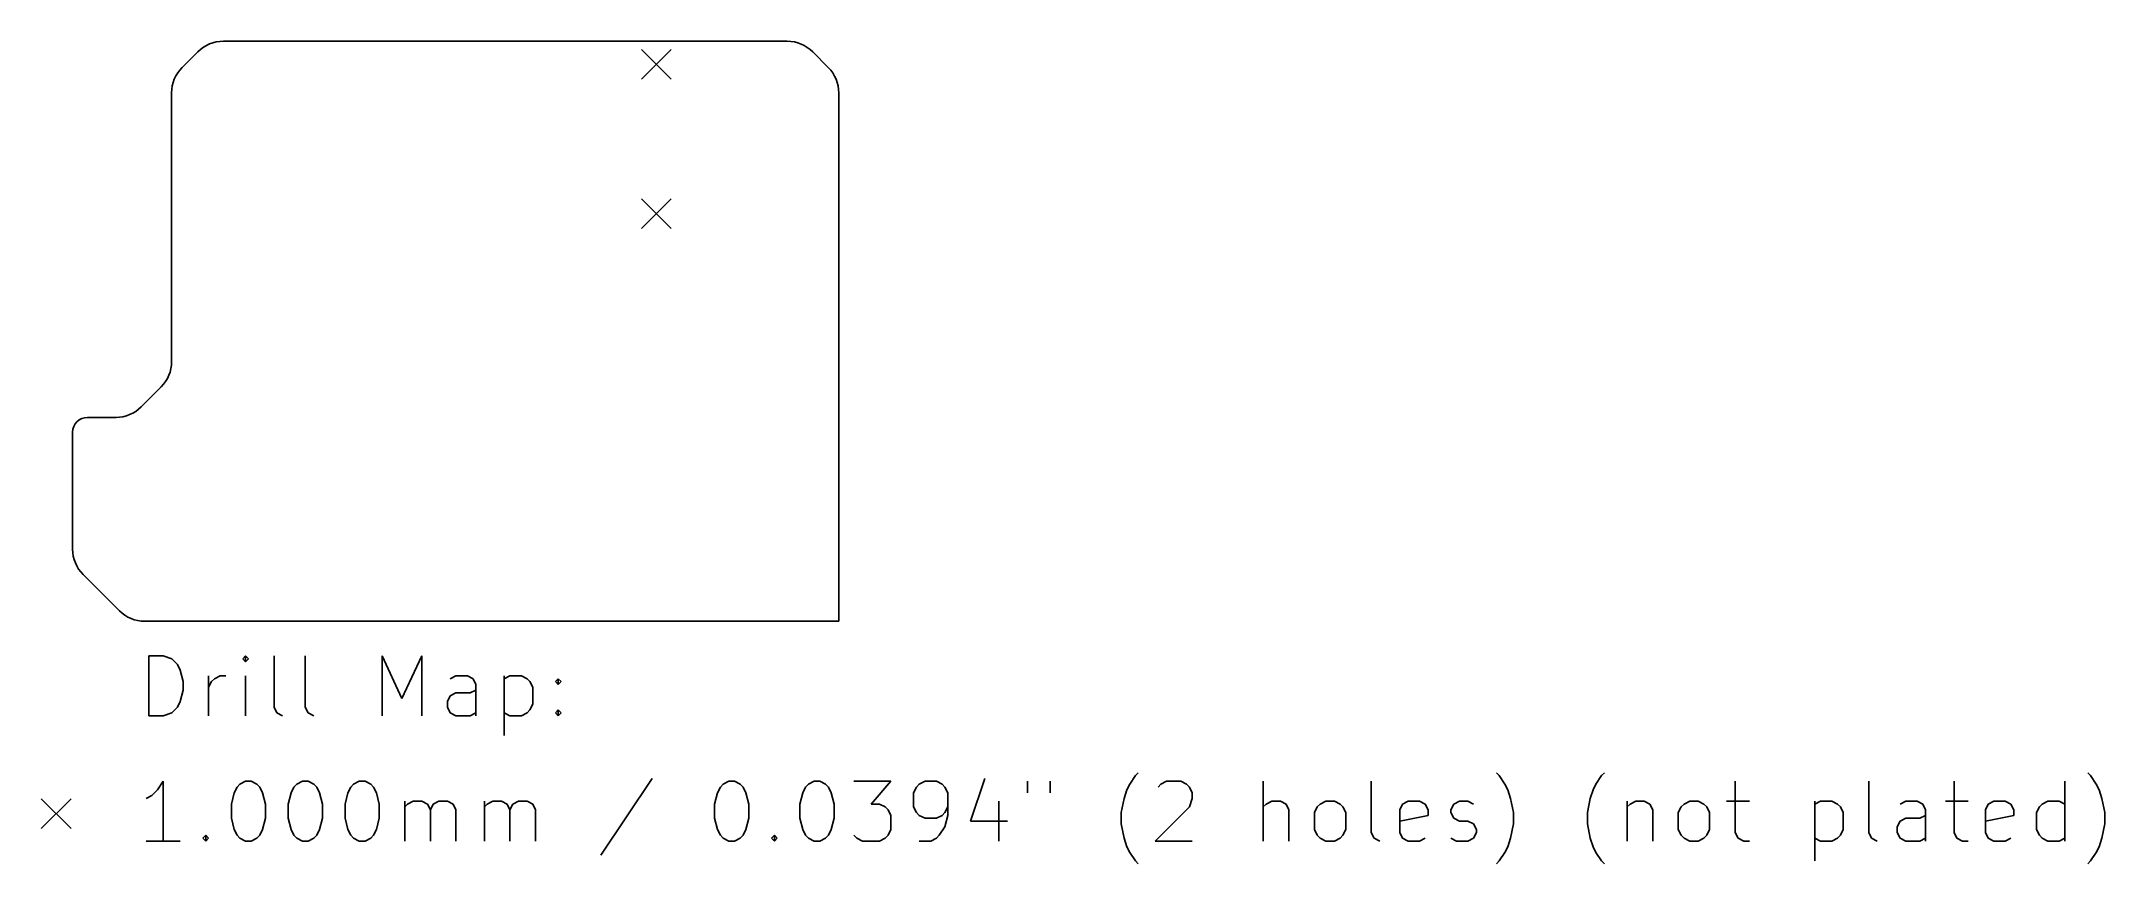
# Model space of a CAD drawing. Extents: x -1.1 to 68.1, y -8.1 to 19.4.
import ezdxf

# ---------------------------------------------------------------- set-up
doc = ezdxf.new("R2010")
doc.units = 0
doc.layers.add('BLACK', color=7, linetype='CONTINUOUS')

msp = doc.modelspace()

# ---------------------------------------------------------------- linework, layer by layer
at = {"layer": 'BLACK', "linetype": 'CONTINUOUS'}
for p, q in [((5.051252, 19.435), (23.9429, 19.435)), ((3.672347, 18.559847), (4.1961, 19.0836)), ((19.055, 19.16), (20.055, 18.16)), ((20.055, 19.16), (19.055, 18.16)), ((24.797449, 19.077551), (25.3186, 18.5564)), ((3.315, 8.6972), (3.315, 17.7054)), ((25.67, 17.701248), (25.67, 0)), ((19.055, 14.16), (20.055, 13.16)), ((20.055, 14.16), (19.055, 13.16)), ((2.2964, 7.1814), (2.969247, 7.854247)), ((0, 2.415806), (0, 6.33)), ((0.5, 6.83), (1.454572, 6.83)), ((1.567275, 0.351475), (0.351475, 1.567275)), ((4.155, 0), (2.4158, 0)), ((25.67, 0), (4.155, 0)), ((2.557768, -3.164838), (2.557768, -1.164838)), ((2.557768, -1.164838), (3.033958, -1.164838)), ((3.033958, -1.164838), (3.319673, -1.260076)), ((3.319673, -1.260076), (3.510149, -1.450552)), ((5.795863, -1.164838), (5.700625, -1.260076)), ((5.700625, -1.260076), (5.795863, -1.355314)), ((5.891101, -1.260076), (5.795863, -1.164838)), ((5.795863, -1.164838), (5.795863, -1.355314)), ((5.795863, -1.355314), (5.891101, -1.260076)), ((6.748244, -2.879123), (6.748244, -1.164838)), ((7.795863, -2.879123), (7.795863, -1.164838)), ((10.367292, -3.164838), (10.367292, -1.164838)), ((10.367292, -1.164838), (11.033959, -2.593409)), ((11.033959, -2.593409), (11.700625, -1.164838)), ((11.700625, -1.164838), (11.700625, -3.164838)), ((3.510149, -1.450552), (3.605387, -1.641028)), ((3.605387, -1.641028), (3.700625, -2.02198)), ((3.700625, -2.02198), (3.700625, -2.307695)), ((4.557768, -3.164838), (4.557768, -1.831504)), ((4.557768, -2.212457), (4.653006, -2.02198)), ((4.653006, -2.02198), (4.748244, -1.926742)), ((4.748244, -1.926742), (4.93872, -1.831504)), ((4.93872, -1.831504), (5.129197, -1.831504)), ((5.795863, -3.164838), (5.795863, -1.831504)), ((12.843482, -1.831504), (12.653006, -1.926742)), ((13.224435, -1.831504), (12.843482, -1.831504)), ((13.414911, -1.926742), (13.224435, -1.831504)), ((13.510149, -2.117219), (13.414911, -1.926742)), ((14.46253, -1.831504), (14.46253, -3.831504)), ((14.46253, -1.926742), (14.653006, -1.831504)), ((14.653006, -1.831504), (15.033959, -1.831504)), ((15.033959, -1.831504), (15.224435, -1.926742)), ((15.224435, -1.926742), (15.319673, -2.02198)), ((15.319673, -2.02198), (15.414911, -2.212457)), ((16.176816, -2.02198), (16.272054, -1.926742)), ((16.272054, -2.117219), (16.176816, -2.02198)), ((16.272054, -1.926742), (16.367292, -2.02198)), ((16.272054, -1.926742), (16.272054, -2.117219)), ((16.367292, -2.02198), (16.272054, -2.117219)), ((3.605387, -2.688647), (3.510149, -2.879123)), ((3.700625, -2.307695), (3.605387, -2.688647)), ((12.557768, -2.688647), (12.653006, -2.498171)), ((12.557768, -2.879123), (12.557768, -2.688647)), ((12.653006, -2.498171), (12.843482, -2.402933)), ((12.843482, -2.402933), (13.319673, -2.402933)), ((13.319673, -2.402933), (13.510149, -2.307695)), ((13.510149, -3.164838), (13.510149, -2.117219)), ((15.414911, -2.212457), (15.414911, -2.783885)), ((3.033958, -3.164838), (2.557768, -3.164838)), ((3.319673, -3.0696), (3.033958, -3.164838)), ((3.510149, -2.879123), (3.319673, -3.0696)), ((6.843482, -3.0696), (6.748244, -2.879123)), ((7.033958, -3.164838), (6.843482, -3.0696)), ((7.891101, -3.0696), (7.795863, -2.879123)), ((8.081577, -3.164838), (7.891101, -3.0696)), ((12.653006, -3.0696), (12.557768, -2.879123)), ((12.843482, -3.164838), (12.653006, -3.0696)), ((13.319673, -3.164838), (12.843482, -3.164838)), ((13.510149, -3.0696), (13.319673, -3.164838)), ((14.653006, -3.164838), (14.46253, -3.0696)), ((15.033959, -3.164838), (14.653006, -3.164838)), ((15.224435, -3.0696), (15.033959, -3.164838)), ((15.319673, -2.974361), (15.224435, -3.0696)), ((15.414911, -2.783885), (15.319673, -2.974361)), ((16.176816, -3.0696), (16.272054, -2.974361)), ((16.272054, -3.164838), (16.176816, -3.0696)), ((16.272054, -2.974361), (16.367292, -3.0696)), ((16.272054, -2.974361), (16.272054, -3.164838)), ((16.367292, -3.0696), (16.272054, -3.164838)), ((3.033958, -5.364838), (2.843482, -5.650552)), ((3.033958, -7.364838), (3.033958, -5.364838)), ((5.510149, -5.555314), (5.605387, -5.460076)), ((5.605387, -5.460076), (5.795863, -5.364838)), ((5.795863, -5.364838), (5.98634, -5.364838)), ((5.98634, -5.364838), (6.176816, -5.460076)), ((6.176816, -5.460076), (6.272054, -5.555314)), ((7.414911, -5.555314), (7.510149, -5.460076)), ((7.510149, -5.460076), (7.700625, -5.364838)), ((7.700625, -5.364838), (7.891102, -5.364838)), ((7.891102, -5.364838), (8.081578, -5.460076)), ((8.081578, -5.460076), (8.176816, -5.555314)), ((9.319673, -5.555314), (9.414911, -5.460076)), ((9.414911, -5.460076), (9.605387, -5.364838)), ((9.605387, -5.364838), (9.795864, -5.364838)), ((9.795864, -5.364838), (9.98634, -5.460076)), ((9.98634, -5.460076), (10.081578, -5.555314)), ((19.414912, -5.2696), (17.700627, -7.841028)), ((21.700627, -5.555314), (21.795865, -5.460076)), ((21.795865, -5.460076), (21.986341, -5.364838)), ((21.986341, -5.364838), (22.176818, -5.364838)), ((22.176818, -5.364838), (22.367294, -5.460076)), ((22.367294, -5.460076), (22.462532, -5.555314)), ((24.55777, -5.555314), (24.653008, -5.460076)), ((24.653008, -5.460076), (24.843484, -5.364838)), ((24.843484, -5.364838), (25.033961, -5.364838)), ((25.033961, -5.364838), (25.224437, -5.460076)), ((25.224437, -5.460076), (25.319675, -5.555314)), ((26.176818, -5.364838), (27.414913, -5.364838)), ((27.414913, -5.364838), (26.748246, -6.126742)), ((28.367294, -5.460076), (28.272056, -5.555314)), ((28.55777, -5.364838), (28.367294, -5.460076)), ((28.938723, -5.364838), (28.55777, -5.364838)), ((29.129199, -5.460076), (28.938723, -5.364838)), ((29.224437, -5.555314), (29.129199, -5.460076)), ((30.55777, -5.2696), (30.08158, -6.698171)), ((31.986342, -5.364838), (31.986342, -5.74579)), ((32.748247, -5.364838), (32.748247, -5.74579)), ((35.319676, -5.650552), (35.414914, -5.460076)), ((35.414914, -5.460076), (35.60539, -5.174361)), ((35.60539, -5.174361), (35.700629, -5.079123)), ((36.367295, -5.555314), (36.462533, -5.460076)), ((36.462533, -5.460076), (36.653009, -5.364838)), ((36.653009, -5.364838), (37.1292, -5.364838)), ((37.1292, -5.364838), (37.319676, -5.460076)), ((37.319676, -5.460076), (37.414914, -5.555314)), ((39.891105, -7.364838), (39.891105, -5.364838)), ((43.510153, -7.079123), (43.510153, -5.364838)), ((47.795868, -5.174361), (47.70063, -5.079123)), ((47.986344, -5.460076), (47.795868, -5.174361)), ((48.081582, -5.650552), (47.986344, -5.460076)), ((50.938725, -5.650552), (51.033963, -5.460076)), ((51.033963, -5.460076), (51.224439, -5.174361)), ((51.224439, -5.174361), (51.319678, -5.079123)), ((55.70063, -5.364838), (55.70063, -7.079123)), ((60.176821, -7.079123), (60.176821, -5.364838)), ((63.033964, -5.364838), (63.033964, -7.079123)), ((66.74825, -7.364838), (66.74825, -5.364838)), ((67.605393, -5.174361), (67.510155, -5.079123)), ((67.795869, -5.460076), (67.605393, -5.174361)), ((67.891107, -5.650552), (67.795869, -5.460076)), ((-1.05, -5.95), (-0.05, -6.95)), ((-0.05, -5.95), (-1.05, -6.95)), ((2.653006, -5.841028), (2.46253, -5.936266)), ((2.843482, -5.650552), (2.653006, -5.841028)), ((5.319673, -6.126742), (5.414911, -5.74579)), ((5.319673, -6.602933), (5.319673, -6.126742)), ((5.414911, -5.74579), (5.510149, -5.555314)), ((6.272054, -5.555314), (6.367292, -5.74579)), ((6.367292, -5.74579), (6.46253, -6.126742)), ((6.46253, -6.126742), (6.46253, -6.602933)), ((7.224435, -6.126742), (7.319673, -5.74579)), ((7.224435, -6.602933), (7.224435, -6.126742)), ((7.319673, -5.74579), (7.414911, -5.555314)), ((8.176816, -5.555314), (8.272054, -5.74579)), ((8.272054, -5.74579), (8.367292, -6.126742)), ((8.367292, -6.126742), (8.367292, -6.602933)), ((9.129197, -6.126742), (9.224435, -5.74579)), ((9.129197, -6.602933), (9.129197, -6.126742)), ((9.224435, -5.74579), (9.319673, -5.555314)), ((10.081578, -5.555314), (10.176816, -5.74579)), ((10.176816, -5.74579), (10.272054, -6.126742)), ((10.272054, -6.126742), (10.272054, -6.602933)), ((11.129197, -7.364838), (11.129197, -6.031504)), ((11.129197, -6.22198), (11.224435, -6.126742)), ((11.224435, -6.126742), (11.414911, -6.031504)), ((11.414911, -6.031504), (11.700626, -6.031504)), ((11.700626, -6.031504), (11.891102, -6.126742)), ((11.891102, -6.126742), (11.98634, -6.317219)), ((11.98634, -6.317219), (12.081578, -6.126742)), ((12.081578, -6.126742), (12.272054, -6.031504)), ((12.272054, -6.031504), (12.557768, -6.031504)), ((12.557768, -6.031504), (12.748245, -6.126742)), ((12.748245, -6.126742), (12.843483, -6.317219)), ((13.795864, -7.364838), (13.795864, -6.031504)), ((13.795864, -6.22198), (13.891102, -6.126742)), ((13.891102, -6.126742), (14.081578, -6.031504)), ((14.081578, -6.031504), (14.367293, -6.031504)), ((14.367293, -6.031504), (14.557769, -6.126742)), ((14.557769, -6.126742), (14.653007, -6.317219)), ((14.653007, -6.317219), (14.748245, -6.126742)), ((14.748245, -6.126742), (14.938721, -6.031504)), ((14.938721, -6.031504), (15.224435, -6.031504)), ((15.224435, -6.031504), (15.414912, -6.126742)), ((15.414912, -6.126742), (15.51015, -6.317219)), ((21.510151, -6.126742), (21.605389, -5.74579)), ((21.510151, -6.602933), (21.510151, -6.126742)), ((21.605389, -5.74579), (21.700627, -5.555314)), ((22.462532, -5.555314), (22.55777, -5.74579)), ((22.55777, -5.74579), (22.653008, -6.126742)), ((22.653008, -6.126742), (22.653008, -6.602933)), ((24.367294, -6.126742), (24.462532, -5.74579)), ((24.367294, -6.602933), (24.367294, -6.126742)), ((24.462532, -5.74579), (24.55777, -5.555314)), ((25.319675, -5.555314), (25.414913, -5.74579)), ((25.414913, -5.74579), (25.510151, -6.126742)), ((25.510151, -6.126742), (25.510151, -6.602933)), ((26.748246, -6.126742), (27.033961, -6.126742)), ((27.033961, -6.126742), (27.224437, -6.22198)), ((28.272056, -5.555314), (28.176818, -5.74579)), ((28.176818, -5.74579), (28.176818, -6.22198)), ((29.319675, -5.74579), (29.224437, -5.555314)), ((29.319675, -6.507695), (29.319675, -5.74579)), ((31.033961, -6.031504), (31.033961, -7.364838)), ((35.1292, -6.412457), (35.224438, -5.936266)), ((35.224438, -5.936266), (35.319676, -5.650552)), ((37.414914, -5.555314), (37.510152, -5.74579)), ((37.510152, -5.936266), (37.414914, -6.22198)), ((37.510152, -5.74579), (37.510152, -5.936266)), ((39.986343, -6.126742), (39.891105, -6.22198)), ((40.176819, -6.031504), (39.986343, -6.126742)), ((40.462534, -6.031504), (40.176819, -6.031504)), ((40.65301, -6.126742), (40.462534, -6.031504)), ((40.748248, -6.317219), (40.65301, -6.126742)), ((41.700629, -6.22198), (41.795867, -6.126742)), ((41.795867, -6.126742), (41.986343, -6.031504)), ((41.986343, -6.031504), (42.272058, -6.031504)), ((42.272058, -6.031504), (42.462534, -6.126742)), ((42.462534, -6.126742), (42.557772, -6.22198)), ((44.462534, -6.317219), (44.557772, -6.126742)), ((44.557772, -6.126742), (44.748248, -6.031504)), ((44.748248, -6.031504), (45.129201, -6.031504)), ((45.129201, -6.031504), (45.319677, -6.126742)), ((45.319677, -6.126742), (45.414915, -6.317219)), ((46.17682, -6.317219), (46.272058, -6.126742)), ((46.272058, -6.126742), (46.462534, -6.031504)), ((46.462534, -6.031504), (46.748248, -6.031504)), ((46.748248, -6.031504), (46.938725, -6.126742)), ((48.17682, -5.936266), (48.081582, -5.650552)), ((48.272058, -6.412457), (48.17682, -5.936266)), ((50.748249, -6.412457), (50.843487, -5.936266)), ((50.843487, -5.936266), (50.938725, -5.650552)), ((52.081582, -6.031504), (52.081582, -7.364838)), ((52.081582, -6.22198), (52.17682, -6.126742)), ((52.17682, -6.126742), (52.367296, -6.031504)), ((52.367296, -6.031504), (52.653011, -6.031504)), ((52.653011, -6.031504), (52.843487, -6.126742)), ((52.843487, -6.126742), (52.938725, -6.317219)), ((53.891106, -6.22198), (53.986344, -6.126742)), ((53.986344, -6.126742), (54.17682, -6.031504)), ((54.17682, -6.031504), (54.462535, -6.031504)), ((54.462535, -6.031504), (54.653011, -6.126742)), ((54.653011, -6.126742), (54.748249, -6.22198)), ((55.414916, -6.031504), (56.17682, -6.031504)), ((58.367297, -6.031504), (58.367297, -8.031504)), ((58.367297, -6.126742), (58.557773, -6.031504)), ((58.557773, -6.031504), (58.938726, -6.031504)), ((58.938726, -6.031504), (59.129202, -6.126742)), ((59.129202, -6.126742), (59.22444, -6.22198)), ((61.414916, -6.031504), (61.22444, -6.126742)), ((61.795869, -6.031504), (61.414916, -6.031504)), ((61.986345, -6.126742), (61.795869, -6.031504)), ((62.081583, -6.317219), (61.986345, -6.126742)), ((62.74825, -6.031504), (63.510154, -6.031504)), ((64.081583, -6.317219), (64.176821, -6.126742)), ((64.176821, -6.126742), (64.367297, -6.031504)), ((64.367297, -6.031504), (64.74825, -6.031504)), ((64.74825, -6.031504), (64.938726, -6.126742)), ((64.938726, -6.126742), (65.033964, -6.317219)), ((65.891107, -6.22198), (65.986345, -6.126742)), ((65.986345, -6.126742), (66.176821, -6.031504)), ((66.176821, -6.031504), (66.557774, -6.031504)), ((66.557774, -6.031504), (66.74825, -6.126742)), ((67.986345, -5.936266), (67.891107, -5.650552)), ((68.081583, -6.412457), (67.986345, -5.936266)), ((5.414911, -6.983885), (5.319673, -6.602933)), ((6.46253, -6.602933), (6.367292, -6.983885)), ((7.319673, -6.983885), (7.224435, -6.602933)), ((8.367292, -6.602933), (8.272054, -6.983885)), ((9.224435, -6.983885), (9.129197, -6.602933)), ((10.272054, -6.602933), (10.176816, -6.983885)), ((11.98634, -6.317219), (11.98634, -7.364838)), ((12.843483, -6.317219), (12.843483, -7.364838)), ((14.653007, -6.317219), (14.653007, -7.364838)), ((15.51015, -6.317219), (15.51015, -7.364838)), ((21.605389, -6.983885), (21.510151, -6.602933)), ((22.653008, -6.602933), (22.55777, -6.983885)), ((24.462532, -6.983885), (24.367294, -6.602933)), ((25.510151, -6.602933), (25.414913, -6.983885)), ((27.224437, -6.22198), (27.319675, -6.317219)), ((27.319675, -6.317219), (27.414913, -6.507695)), ((27.414913, -6.507695), (27.414913, -6.983885)), ((28.176818, -6.22198), (28.272056, -6.412457)), ((28.272056, -6.412457), (28.367294, -6.507695)), ((28.367294, -6.507695), (28.55777, -6.602933)), ((28.55777, -6.602933), (28.938723, -6.602933)), ((28.938723, -6.602933), (29.129199, -6.507695)), ((29.033961, -7.174361), (29.224437, -6.888647)), ((29.129199, -6.507695), (29.224437, -6.412457)), ((29.224437, -6.412457), (29.319675, -6.22198)), ((29.224437, -6.888647), (29.319675, -6.507695)), ((30.08158, -6.698171), (31.319675, -6.698171)), ((35.1292, -6.793409), (35.1292, -6.412457)), ((35.224438, -7.2696), (35.1292, -6.793409)), ((37.414914, -6.22198), (36.272057, -7.364838)), ((40.748248, -7.364838), (40.748248, -6.317219)), ((41.605391, -6.412457), (41.700629, -6.22198)), ((41.605391, -6.983885), (41.605391, -6.412457)), ((42.557772, -6.22198), (42.65301, -6.412457)), ((42.65301, -6.412457), (42.65301, -6.983885)), ((44.462534, -7.079123), (44.462534, -6.317219)), ((45.414915, -6.507695), (44.462534, -6.698171)), ((45.414915, -6.317219), (45.414915, -6.507695)), ((46.17682, -6.412457), (46.17682, -6.317219)), ((46.272058, -6.602933), (46.17682, -6.412457)), ((46.462534, -6.698171), (46.272058, -6.602933)), ((46.748248, -6.698171), (46.462534, -6.698171)), ((46.938725, -6.793409), (46.748248, -6.698171)), ((47.033963, -6.983885), (46.938725, -6.793409)), ((48.17682, -7.2696), (48.272058, -6.793409)), ((48.272058, -6.793409), (48.272058, -6.412457)), ((50.748249, -6.793409), (50.748249, -6.412457)), ((50.843487, -7.2696), (50.748249, -6.793409)), ((52.938725, -6.317219), (52.938725, -7.364838)), ((53.795868, -6.412457), (53.891106, -6.22198)), ((53.795868, -6.983885), (53.795868, -6.412457)), ((54.748249, -6.22198), (54.843487, -6.412457)), ((54.843487, -6.412457), (54.843487, -6.983885)), ((59.22444, -6.22198), (59.319678, -6.412457)), ((59.319678, -6.412457), (59.319678, -6.983885)), ((61.129202, -6.888647), (61.22444, -6.698171)), ((61.129202, -7.079123), (61.129202, -6.888647)), ((61.22444, -6.698171), (61.414916, -6.602933)), ((61.414916, -6.602933), (61.891107, -6.602933)), ((61.891107, -6.602933), (62.081583, -6.507695)), ((62.081583, -7.364838), (62.081583, -6.317219)), ((64.081583, -7.079123), (64.081583, -6.317219)), ((65.033964, -6.507695), (64.081583, -6.698171)), ((65.033964, -6.317219), (65.033964, -6.507695)), ((65.795869, -6.412457), (65.891107, -6.22198)), ((65.795869, -6.983885), (65.795869, -6.412457)), ((67.986345, -7.2696), (68.081583, -6.793409)), ((68.081583, -6.793409), (68.081583, -6.412457)), ((3.605387, -7.364838), (2.46253, -7.364838)), ((4.367292, -7.2696), (4.46253, -7.174361)), ((4.46253, -7.364838), (4.367292, -7.2696)), ((4.46253, -7.174361), (4.557768, -7.2696)), ((4.46253, -7.174361), (4.46253, -7.364838)), ((4.557768, -7.2696), (4.46253, -7.364838)), ((5.510149, -7.174361), (5.414911, -6.983885)), ((5.605387, -7.2696), (5.510149, -7.174361)), ((5.795863, -7.364838), (5.605387, -7.2696)), ((5.98634, -7.364838), (5.795863, -7.364838)), ((6.176816, -7.2696), (5.98634, -7.364838)), ((6.272054, -7.174361), (6.176816, -7.2696)), ((6.367292, -6.983885), (6.272054, -7.174361)), ((7.414911, -7.174361), (7.319673, -6.983885)), ((7.510149, -7.2696), (7.414911, -7.174361)), ((7.700625, -7.364838), (7.510149, -7.2696)), ((7.891102, -7.364838), (7.700625, -7.364838)), ((8.081578, -7.2696), (7.891102, -7.364838)), ((8.176816, -7.174361), (8.081578, -7.2696)), ((8.272054, -6.983885), (8.176816, -7.174361)), ((9.319673, -7.174361), (9.224435, -6.983885)), ((9.414911, -7.2696), (9.319673, -7.174361)), ((9.605387, -7.364838), (9.414911, -7.2696)), ((9.795864, -7.364838), (9.605387, -7.364838)), ((9.98634, -7.2696), (9.795864, -7.364838)), ((10.081578, -7.174361), (9.98634, -7.2696)), ((10.176816, -6.983885), (10.081578, -7.174361)), ((21.700627, -7.174361), (21.605389, -6.983885)), ((21.795865, -7.2696), (21.700627, -7.174361)), ((21.986341, -7.364838), (21.795865, -7.2696)), ((22.176818, -7.364838), (21.986341, -7.364838)), ((22.367294, -7.2696), (22.176818, -7.364838)), ((22.462532, -7.174361), (22.367294, -7.2696)), ((22.55777, -6.983885), (22.462532, -7.174361)), ((23.414913, -7.2696), (23.510151, -7.174361)), ((23.510151, -7.364838), (23.414913, -7.2696)), ((23.510151, -7.174361), (23.605389, -7.2696)), ((23.510151, -7.174361), (23.510151, -7.364838)), ((23.605389, -7.2696), (23.510151, -7.364838)), ((24.55777, -7.174361), (24.462532, -6.983885)), ((24.653008, -7.2696), (24.55777, -7.174361)), ((24.843484, -7.364838), (24.653008, -7.2696)), ((25.033961, -7.364838), (24.843484, -7.364838)), ((25.224437, -7.2696), (25.033961, -7.364838)), ((25.319675, -7.174361), (25.224437, -7.2696)), ((25.414913, -6.983885), (25.319675, -7.174361)), ((26.272056, -7.2696), (26.176818, -7.174361)), ((26.462532, -7.364838), (26.272056, -7.2696)), ((27.033961, -7.364838), (26.462532, -7.364838)), ((27.224437, -7.2696), (27.033961, -7.364838)), ((27.319675, -7.174361), (27.224437, -7.2696)), ((27.414913, -6.983885), (27.319675, -7.174361)), ((28.367294, -7.364838), (28.748246, -7.364838)), ((28.748246, -7.364838), (28.938723, -7.2696)), ((28.938723, -7.2696), (29.033961, -7.174361)), ((35.319676, -7.555314), (35.224438, -7.2696)), ((35.414914, -7.74579), (35.319676, -7.555314)), ((36.272057, -7.364838), (37.510152, -7.364838)), ((41.700629, -7.174361), (41.605391, -6.983885)), ((41.795867, -7.2696), (41.700629, -7.174361)), ((41.986343, -7.364838), (41.795867, -7.2696)), ((42.272058, -7.364838), (41.986343, -7.364838)), ((42.462534, -7.2696), (42.272058, -7.364838)), ((42.557772, -7.174361), (42.462534, -7.2696)), ((42.65301, -6.983885), (42.557772, -7.174361)), ((43.605391, -7.2696), (43.510153, -7.079123)), ((43.795867, -7.364838), (43.605391, -7.2696)), ((44.557772, -7.2696), (44.462534, -7.079123)), ((44.748248, -7.364838), (44.557772, -7.2696)), ((45.129201, -7.364838), (44.748248, -7.364838)), ((45.319677, -7.2696), (45.129201, -7.364838)), ((46.17682, -7.2696), (46.367296, -7.364838)), ((46.367296, -7.364838), (46.748248, -7.364838)), ((46.748248, -7.364838), (46.938725, -7.2696)), ((46.938725, -7.2696), (47.033963, -7.079123)), ((47.033963, -7.079123), (47.033963, -6.983885)), ((47.986344, -7.74579), (48.081582, -7.555314)), ((48.081582, -7.555314), (48.17682, -7.2696)), ((50.938725, -7.555314), (50.843487, -7.2696)), ((51.033963, -7.74579), (50.938725, -7.555314)), ((53.891106, -7.174361), (53.795868, -6.983885)), ((53.986344, -7.2696), (53.891106, -7.174361)), ((54.17682, -7.364838), (53.986344, -7.2696)), ((54.462535, -7.364838), (54.17682, -7.364838)), ((54.653011, -7.2696), (54.462535, -7.364838)), ((54.748249, -7.174361), (54.653011, -7.2696)), ((54.843487, -6.983885), (54.748249, -7.174361)), ((55.70063, -7.079123), (55.795868, -7.2696)), ((55.795868, -7.2696), (55.986344, -7.364838)), ((55.986344, -7.364838), (56.17682, -7.364838)), ((58.557773, -7.364838), (58.367297, -7.2696)), ((58.938726, -7.364838), (58.557773, -7.364838)), ((59.129202, -7.2696), (58.938726, -7.364838)), ((59.22444, -7.174361), (59.129202, -7.2696)), ((59.319678, -6.983885), (59.22444, -7.174361)), ((60.272059, -7.2696), (60.176821, -7.079123)), ((60.462535, -7.364838), (60.272059, -7.2696)), ((61.22444, -7.2696), (61.129202, -7.079123)), ((61.414916, -7.364838), (61.22444, -7.2696)), ((61.891107, -7.364838), (61.414916, -7.364838)), ((62.081583, -7.2696), (61.891107, -7.364838)), ((63.033964, -7.079123), (63.129202, -7.2696)), ((63.129202, -7.2696), (63.319678, -7.364838)), ((63.319678, -7.364838), (63.510154, -7.364838)), ((64.176821, -7.2696), (64.081583, -7.079123)), ((64.367297, -7.364838), (64.176821, -7.2696)), ((64.74825, -7.364838), (64.367297, -7.364838)), ((64.938726, -7.2696), (64.74825, -7.364838)), ((65.891107, -7.174361), (65.795869, -6.983885)), ((65.986345, -7.2696), (65.891107, -7.174361)), ((66.176821, -7.364838), (65.986345, -7.2696)), ((66.557774, -7.364838), (66.176821, -7.364838)), ((66.74825, -7.2696), (66.557774, -7.364838)), ((67.795869, -7.74579), (67.891107, -7.555314)), ((67.891107, -7.555314), (67.986345, -7.2696)), ((35.60539, -8.031504), (35.414914, -7.74579)), ((35.700629, -8.126742), (35.60539, -8.031504)), ((47.70063, -8.126742), (47.795868, -8.031504)), ((47.795868, -8.031504), (47.986344, -7.74579)), ((51.224439, -8.031504), (51.033963, -7.74579)), ((51.319678, -8.126742), (51.224439, -8.031504)), ((67.510155, -8.126742), (67.605393, -8.031504)), ((67.605393, -8.031504), (67.795869, -7.74579))]:
    msp.add_line(p, q, dxfattribs=at)
at = {"layer": 'BLACK'}
for centre, radius, start, end in [((5.0444, 18.2353), 1.199677, 89.67276285, 135), ((23.9428, 18.2345), 1.2005, 44.60858449, 89.99522734), ((4.5155, 17.7053), 1.2005, 134.61546898, 179.99522734), ((24.4703, 17.7081), 1.199677, -0.32723715, 45), ((2.1145, 8.6972), 1.2005, -44.60196999, 0), ((1.4481, 8.0297), 1.199677, -89.69091049, -45), ((0.5, 6.33), 0.5, 90, 180), ((1.2, 2.4158), 1.199996, -180.00028648, -135), ((2.4158, 1.2), 1.2, -135, -90)]:
    msp.add_arc(centre, radius, start, end, dxfattribs=at)

doc.saveas('drawing.dxf')
